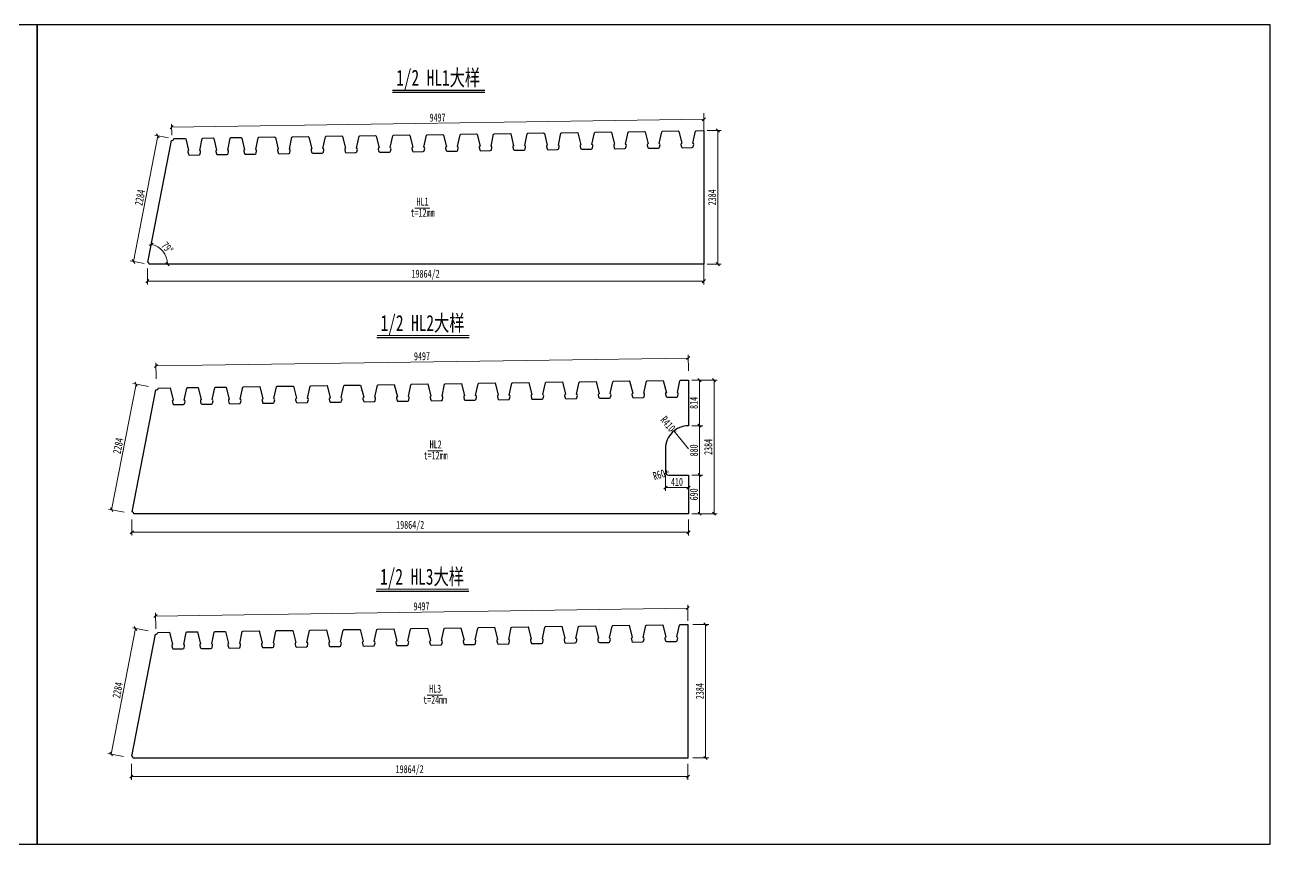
# Model space of a CAD drawing. Header units: millimetres. Extents: x -89049 to 410567, y -307459 to -100425.
# Drawn here: x 388348 to 410567, y -153251 to -138634 of the extents above; entities that cross this region are included whole.
import ezdxf
from ezdxf.enums import TextEntityAlignment as Align

# ---------------------------------------------------------------- set-up
doc = ezdxf.new("R2010")
doc.units = ezdxf.units.MM
doc.linetypes.add('CENTER2', pattern=[28.575, 19.05, -3.175, 3.175, -3.175])
doc.layers.get('Defpoints').update_dxf_attribs({"color": 8})
for name, color, linetype, lineweight in [('中心线', 2, 'CENTER2', 15), ('文字', 7, 'Continuous', 15), ('标注线及字体', 2, 'Continuous', 15), ('桥 构造粗实', 1, 'Continuous', 30), ('细实线', 4, 'Continuous', 15), ('钢板粗线', 1, 'Continuous', 25)]:
    doc.layers.add(name, color=color, linetype=linetype, lineweight=lineweight)
doc.styles.add('111', font='', dxfattribs={"width": 0.7})
doc.styles.add('BM_Dim', font='', dxfattribs={"width": 0.85})
doc.styles.get('111').set_extended_font_data('仿宋_GB2312')
doc.styles.get('BM_Dim').set_extended_font_data('仿宋_GB2312')
doc.dimstyles.new('200', dxfattribs={"dimscale": 0, "dimtxt": 2.5, "dimasz": 1, "dimexe": 1, "dimexo": 1, "dimgap": 0.6, "dimtad": 1, "dimdec": 0, "dimdsep": 46, "dimtxsty": '111', "dimblk": 'OBLIQUE', "dimcen": 0, "dimclrd": 4, "dimclre": 4, "dimclrt": 4, "dimadec": 1, "dimazin": 2, "dimtfac": 1, "dimtdec": 0, "dimtix": 1, "dimtmove": 2, "dimatfit": 3, "dimfxl": 4, "dimfxlon": 1, "dimtolj": 1, "dimlwd": -1, "dimlwe": -1, "dimarcsym": 0})

# ---------------------------------------------------------------- blocks, each defined once
blk = doc.blocks.new('_Oblique')
at = {"color": 0, "linetype": 'ByBlock', "lineweight": -2}
blk.add_line((-0.5, -0.5), (0.5, 0.5), dxfattribs=at)
blk = doc.blocks.new('*D1745')
at = {"layer": 'Defpoints', "color": 0, "transparency": 16777216}
for p in [(390533, -142903), (400464, -142903), (400464, -143208)]:
    blk.add_point(p, dxfattribs=at)
at = {"layer": '细实线', "color": 4, "transparency": 16777216}
for p, q in [((390533, -142979), (390533, -143265)), ((400464, -142979), (400464, -143265)), ((390533, -143208), (400464, -143208))]:
    blk.add_line(p, q, dxfattribs=at)
at = {"layer": '细实线', "color": 4, "transparency": 16777216, "xscale": 57.14285714285715, "yscale": 57.14285714285715, "zscale": 57.14285714285715, "rotation": 180}
blk.add_blockref('_Oblique', (390533, -143208), dxfattribs=at)
at = {"layer": '细实线', "color": 4, "transparency": 16777216, "xscale": 57.14285714285715, "yscale": 57.14285714285715, "zscale": 57.14285714285715}
blk.add_blockref('_Oblique', (400464, -143208), dxfattribs=at)
at = {"layer": '细实线', "color": 4, "transparency": 16777216, "insert": (395498, -143091), "char_height": 142.86, "attachment_point": 5, "style": '111'}
blk.add_mtext('\\A1;19864/2', dxfattribs=at)
blk = doc.blocks.new('*D1746')
at = {"layer": 'Defpoints', "color": 0, "transparency": 16777216}
for p in [(390968, -140662), (390823, -142691), (390539, -142869), (390575, -142903), (398704, -142903)]:
    blk.add_point(p, dxfattribs=at)
at = {"layer": '细实线', "color": 4, "transparency": 16777216}
blk.add_arc((390533, -142903), 360, 0, 79, dxfattribs=at)
at = {"layer": '细实线', "color": 4, "transparency": 16777216, "xscale": 57.14285714285715, "yscale": 57.14285714285715, "zscale": 57.14285714285715}
for p, rotation in [((390601, -142550), 168.9999999999494), ((390893, -142903), 270)]:
    blk.add_blockref('_Oblique', p, dxfattribs=dict(at, rotation=rotation))
at = {"layer": '细实线', "color": 4, "transparency": 16777216, "insert": (390889, -142609), "char_height": 142.9, "attachment_point": 5, "rotation": 309.5, "style": '111'}
blk.add_mtext('\\A1;79%%d', dxfattribs=at)
blk = doc.blocks.new('*D1747')
at = {"layer": 'Defpoints', "color": 0, "transparency": 16777216}
for p in [(390720, -140613), (390968, -140662), (390533, -142903)]:
    blk.add_point(p, dxfattribs=at)
at = {"layer": '细实线', "color": 4, "transparency": 16777216}
for p, q in [((390284, -142855), (390720, -140613)), ((390912, -140651), (390664, -140602)), ((390476, -142892), (390228, -142844))]:
    blk.add_line(p, q, dxfattribs=at)
at = {"layer": '细实线', "color": 4, "transparency": 16777216, "xscale": 57.14285714285715, "yscale": 57.14285714285715, "zscale": 57.14285714285715}
for p, rotation in [((390720, -140613), 78.9999999999896), ((390284, -142855), 258.9999999999896)]:
    blk.add_blockref('_Oblique', p, dxfattribs=dict(at, rotation=rotation))
at = {"layer": '细实线', "color": 4, "transparency": 16777216, "insert": (390401, -141715), "char_height": 142.9, "attachment_point": 5, "rotation": 79, "style": '111'}
blk.add_mtext('\\A1;2284', dxfattribs=at)
blk = doc.blocks.new('*D1748')
at = {"layer": 'Defpoints', "color": 0, "transparency": 16777216}
for p in [(400461, -140319), (400464, -140519), (390968, -140662)]:
    blk.add_point(p, dxfattribs=at)
at = {"layer": '细实线', "color": 4, "transparency": 16777216}
for p, q in [((390967, -140604), (390964, -140404)), ((390965, -140461), (400461, -140319)), ((400463, -140462), (400460, -140261))]:
    blk.add_line(p, q, dxfattribs=at)
at = {"layer": '细实线', "color": 4, "transparency": 16777216, "xscale": 57.14285714285715, "yscale": 57.14285714285715, "zscale": 57.14285714285715}
for p, rotation in [((400461, -140319), 0.8593722436442209), ((390965, -140461), 180.8593722436442)]:
    blk.add_blockref('_Oblique', p, dxfattribs=dict(at, rotation=rotation))
at = {"layer": '细实线', "color": 4, "transparency": 16777216, "insert": (395712, -140288), "char_height": 142.9, "attachment_point": 5, "rotation": 0.8594, "style": '111'}
blk.add_mtext('\\A1;9497', dxfattribs=at)
blk = doc.blocks.new('*D1749')
at = {"layer": 'Defpoints', "color": 0, "transparency": 16777216}
for p in [(400464, -140519), (400464, -142903), (400713, -142903)]:
    blk.add_point(p, dxfattribs=at)
at = {"layer": '细实线', "color": 4, "transparency": 16777216}
for p, q in [((400521, -140519), (400771, -140519)), ((400713, -140519), (400713, -142903)), ((400521, -142903), (400771, -142903))]:
    blk.add_line(p, q, dxfattribs=at)
at = {"layer": '细实线', "color": 4, "transparency": 16777216, "xscale": 57.14285714285715, "yscale": 57.14285714285715, "zscale": 57.14285714285715}
for p, rotation in [((400713, -140519), 90), ((400713, -142903), 270)]:
    blk.add_blockref('_Oblique', p, dxfattribs=dict(at, rotation=rotation))
at = {"layer": '细实线', "color": 4, "transparency": 16777216, "insert": (400611, -141711), "char_height": 142.9, "attachment_point": 5, "rotation": 90, "style": '111'}
blk.add_mtext('\\A1;2384', dxfattribs=at)
blk = doc.blocks.new('*D1750')
at = {"layer": 'Defpoints', "color": 0, "transparency": 16777216}
for p in [(400183, -144578), (400189, -144972), (390693, -145114)]:
    blk.add_point(p, dxfattribs=at)
at = {"layer": '细实线', "color": 4, "transparency": 16777216}
for p, q in [((390687, -144720), (400183, -144578)), ((400186, -144806), (400182, -144520)), ((390690, -144948), (390686, -144663))]:
    blk.add_line(p, q, dxfattribs=at)
at = {"layer": '细实线', "color": 4, "transparency": 16777216, "xscale": 57.14285714285715, "yscale": 57.14285714285715, "zscale": 57.14285714285715}
for p, rotation in [((400183, -144578), 0.8593722436441771), ((390687, -144720), 180.8593722436441)]:
    blk.add_blockref('_Oblique', p, dxfattribs=dict(at, rotation=rotation))
at = {"layer": '细实线', "color": 4, "transparency": 16777216, "insert": (395433, -144546), "char_height": 142.9, "attachment_point": 5, "rotation": 0.8594, "style": '111'}
blk.add_mtext('\\A1;9497', dxfattribs=at)
blk = doc.blocks.new('*D1751')
at = {"layer": 'Defpoints', "color": 0, "transparency": 16777216}
for p in [(390693, -145114), (389895, -147285), (390257, -147356)]:
    blk.add_point(p, dxfattribs=at)
at = {"layer": '细实线', "color": 4, "transparency": 16777216}
for p, q in [((390331, -145044), (389895, -147285)), ((390555, -145087), (390275, -145033)), ((390120, -147329), (389839, -147274))]:
    blk.add_line(p, q, dxfattribs=at)
at = {"layer": '细实线', "color": 4, "transparency": 16777216, "xscale": 57.14285714285715, "yscale": 57.14285714285715, "zscale": 57.14285714285715}
for p, rotation in [((390331, -145044), 78.99999999998744), ((389895, -147285), 258.9999999999875)]:
    blk.add_blockref('_Oblique', p, dxfattribs=dict(at, rotation=rotation))
at = {"layer": '细实线', "color": 4, "transparency": 16777216, "insert": (390013, -146145), "char_height": 142.9, "attachment_point": 5, "rotation": 79, "style": '111'}
blk.add_mtext('\\A1;2284', dxfattribs=at)
blk = doc.blocks.new('*D1752')
at = {"layer": 'Defpoints', "color": 0, "transparency": 16777216}
for p in [(390257, -147356), (400189, -147356), (400189, -147688)]:
    blk.add_point(p, dxfattribs=at)
at = {"layer": '细实线', "color": 4, "transparency": 16777216}
for p, q in [((390257, -147459), (390257, -147745)), ((400189, -147459), (400189, -147745)), ((390257, -147688), (400189, -147688))]:
    blk.add_line(p, q, dxfattribs=at)
at = {"layer": '细实线', "color": 4, "transparency": 16777216, "xscale": 57.14285714285715, "yscale": 57.14285714285715, "zscale": 57.14285714285715, "rotation": 180.0000000000003}
blk.add_blockref('_Oblique', (390257, -147688), dxfattribs=at)
at = {"layer": '细实线', "color": 4, "transparency": 16777216, "xscale": 57.14285714285715, "yscale": 57.14285714285715, "zscale": 57.14285714285715}
blk.add_blockref('_Oblique', (400189, -147688), dxfattribs=at)
at = {"layer": '细实线', "color": 4, "transparency": 16777216, "insert": (395223, -147571), "char_height": 142.86, "attachment_point": 5, "style": '111'}
blk.add_mtext('\\A1;19864/2', dxfattribs=at)
blk = doc.blocks.new('*D1753')
at = {"layer": 'Defpoints', "color": 0, "transparency": 16777216}
for p in [(400189, -144972), (400189, -145786), (400386, -145786)]:
    blk.add_point(p, dxfattribs=at)
at = {"layer": '细实线', "color": 4, "transparency": 16777216}
for p, q in [((400246, -144972), (400443, -144972)), ((400386, -144972), (400386, -145786)), ((400246, -145786), (400443, -145786))]:
    blk.add_line(p, q, dxfattribs=at)
at = {"layer": '细实线', "color": 4, "transparency": 16777216, "xscale": 57.14285714285715, "yscale": 57.14285714285715, "zscale": 57.14285714285715}
for p, rotation in [((400386, -144972), 90), ((400386, -145786), 270)]:
    blk.add_blockref('_Oblique', p, dxfattribs=dict(at, rotation=rotation))
at = {"layer": '细实线', "color": 4, "transparency": 16777216, "insert": (400284, -145379), "char_height": 142.9, "attachment_point": 5, "rotation": 90, "style": '111'}
blk.add_mtext('\\A1;814', dxfattribs=at)
blk = doc.blocks.new('*D1754')
at = {"layer": 'Defpoints', "color": 0, "transparency": 16777216}
for p in [(400189, -145786), (400189, -146666), (400387, -146666)]:
    blk.add_point(p, dxfattribs=at)
at = {"layer": '细实线', "color": 4, "transparency": 16777216}
for p, q in [((400246, -145786), (400444, -145786)), ((400387, -145786), (400387, -146666)), ((400246, -146666), (400444, -146666))]:
    blk.add_line(p, q, dxfattribs=at)
at = {"layer": '细实线', "color": 4, "transparency": 16777216, "xscale": 57.14285714285715, "yscale": 57.14285714285715, "zscale": 57.14285714285715}
for p, rotation in [((400387, -145786), 90), ((400387, -146666), 270)]:
    blk.add_blockref('_Oblique', p, dxfattribs=dict(at, rotation=rotation))
at = {"layer": '细实线', "color": 4, "transparency": 16777216, "insert": (400285, -146226), "char_height": 142.9, "attachment_point": 5, "rotation": 90, "style": '111'}
blk.add_mtext('\\A1;880', dxfattribs=at)
blk = doc.blocks.new('*D1755')
at = {"layer": 'Defpoints', "color": 0, "transparency": 16777216}
for p in [(400189, -146666), (400189, -147356), (400387, -147356)]:
    blk.add_point(p, dxfattribs=at)
at = {"layer": '细实线', "color": 4, "transparency": 16777216}
for p, q in [((400246, -146666), (400444, -146666)), ((400387, -146666), (400387, -147356)), ((400246, -147356), (400444, -147356))]:
    blk.add_line(p, q, dxfattribs=at)
at = {"layer": '细实线', "color": 4, "transparency": 16777216, "xscale": 57.14285714285715, "yscale": 57.14285714285715, "zscale": 57.14285714285715}
for p, rotation in [((400387, -146666), 90), ((400387, -147356), 270)]:
    blk.add_blockref('_Oblique', p, dxfattribs=dict(at, rotation=rotation))
at = {"layer": '细实线', "color": 4, "transparency": 16777216, "insert": (400285, -147011), "char_height": 142.9, "attachment_point": 5, "rotation": 90, "style": '111'}
blk.add_mtext('\\A1;690', dxfattribs=at)
blk = doc.blocks.new('*D1756')
at = {"layer": 'Defpoints', "color": 0, "transparency": 16777216}
for p in [(400189, -144972), (400189, -147356), (400644, -147356)]:
    blk.add_point(p, dxfattribs=at)
at = {"layer": '细实线', "color": 4, "transparency": 16777216}
for p, q in [((400415, -144972), (400701, -144972)), ((400644, -144972), (400644, -147356)), ((400415, -147356), (400701, -147356))]:
    blk.add_line(p, q, dxfattribs=at)
at = {"layer": '细实线', "color": 4, "transparency": 16777216, "xscale": 57.14285714285715, "yscale": 57.14285714285715, "zscale": 57.14285714285715}
for p, rotation in [((400644, -144972), 90), ((400644, -147356), 270)]:
    blk.add_blockref('_Oblique', p, dxfattribs=dict(at, rotation=rotation))
at = {"layer": '细实线', "color": 4, "transparency": 16777216, "insert": (400542, -146164), "char_height": 142.9, "attachment_point": 5, "rotation": 90, "style": '111'}
blk.add_mtext('\\A1;2384', dxfattribs=at)
blk = doc.blocks.new('*D1757')
at = {"layer": 'Defpoints', "color": 0, "transparency": 16777216}
for p in [(399927, -145880), (400188, -146196)]:
    blk.add_point(p, dxfattribs=at)
at = {"layer": '细实线', "color": 4, "transparency": 16777216}
for p in [(399927, -145880), (400188, -146196)]:
    blk.add_line(p, (399927, -145880), dxfattribs=at)
at = {"layer": '细实线', "color": 4, "transparency": 16777216, "xscale": 57.14285714285715, "yscale": 57.14285714285715, "zscale": 57.14285714285715, "rotation": 309.6073225296689}
blk.add_blockref('_Oblique', (399927, -145880), dxfattribs=at)
at = {"layer": '细实线', "color": 4, "transparency": 16777216, "insert": (399822, -145754), "char_height": 142.9, "attachment_point": 5, "rotation": 309.6073, "style": '111'}
blk.add_mtext('\\A1;R410', dxfattribs=at)
blk = doc.blocks.new('*D1758')
at = {"layer": 'Defpoints', "color": 0, "transparency": 16777216}
for p in [(399781, -146623), (399838, -146606)]:
    blk.add_point(p, dxfattribs=at)
at = {"layer": '细实线', "color": 4, "transparency": 16777216}
for p in [(399838, -146606), (399781, -146623)]:
    blk.add_line(p, (399781, -146623), dxfattribs=at)
at = {"layer": '细实线', "color": 4, "transparency": 16777216, "xscale": 57.14285714285715, "yscale": 57.14285714285715, "zscale": 57.14285714285715, "rotation": 17.12915917966894}
blk.add_blockref('_Oblique', (399781, -146623), dxfattribs=at)
at = {"layer": '细实线', "color": 4, "transparency": 16777216, "insert": (399663, -146660), "char_height": 142.9, "attachment_point": 5, "rotation": 17.1292, "style": '111'}
blk.add_mtext('\\A1;R60', dxfattribs=at)
blk = doc.blocks.new('*D1759')
at = {"layer": 'Defpoints', "color": 0, "transparency": 16777216}
for p in [(399778, -146496), (400189, -146666), (400189, -146891)]:
    blk.add_point(p, dxfattribs=at)
at = {"layer": '细实线', "color": 4, "transparency": 16777216}
for p, q in [((399778, -146663), (399778, -146948)), ((400189, -146723), (400189, -146948)), ((399778, -146891), (400189, -146891))]:
    blk.add_line(p, q, dxfattribs=at)
at = {"layer": '细实线', "color": 4, "transparency": 16777216, "xscale": 57.14285714285715, "yscale": 57.14285714285715, "zscale": 57.14285714285715, "rotation": 180}
blk.add_blockref('_Oblique', (399778, -146891), dxfattribs=at)
at = {"layer": '细实线', "color": 4, "transparency": 16777216, "xscale": 57.14285714285715, "yscale": 57.14285714285715, "zscale": 57.14285714285715}
blk.add_blockref('_Oblique', (400189, -146891), dxfattribs=at)
at = {"layer": '细实线', "color": 4, "transparency": 16777216, "insert": (399983, -146789), "char_height": 142.9, "attachment_point": 5, "style": '111'}
blk.add_mtext('\\A1;410', dxfattribs=at)
blk = doc.blocks.new('*D1760')
at = {"layer": 'Defpoints', "color": 0, "transparency": 16777216}
for p in [(400175, -149039), (390683, -149474), (400179, -149331)]:
    blk.add_point(p, dxfattribs=at)
at = {"layer": '细实线', "color": 4, "transparency": 16777216}
for p, q in [((390679, -149182), (400175, -149039)), ((400178, -149268), (400174, -148982)), ((390682, -149410), (390678, -149125))]:
    blk.add_line(p, q, dxfattribs=at)
at = {"layer": '细实线', "color": 4, "transparency": 16777216, "xscale": 57.14285714285715, "yscale": 57.14285714285715, "zscale": 57.14285714285715}
for p, rotation in [((400175, -149039), 0.8593722436441771), ((390679, -149182), 180.8593722436441)]:
    blk.add_blockref('_Oblique', p, dxfattribs=dict(at, rotation=rotation))
at = {"layer": '细实线', "color": 4, "transparency": 16777216, "insert": (395425, -149008), "char_height": 142.9, "attachment_point": 5, "rotation": 0.8594, "style": '111'}
blk.add_mtext('\\A1;9497', dxfattribs=at)
blk = doc.blocks.new('*D1761')
at = {"layer": 'Defpoints', "color": 0, "transparency": 16777216}
for p in [(390683, -149474), (389886, -151645), (390248, -151715)]:
    blk.add_point(p, dxfattribs=at)
at = {"layer": '细实线', "color": 4, "transparency": 16777216}
for p, q in [((390321, -149404), (389886, -151645)), ((390546, -149447), (390265, -149393)), ((390110, -151689), (389830, -151634))]:
    blk.add_line(p, q, dxfattribs=at)
at = {"layer": '细实线', "color": 4, "transparency": 16777216, "xscale": 57.14285714285715, "yscale": 57.14285714285715, "zscale": 57.14285714285715}
for p, rotation in [((390321, -149404), 78.99999999998744), ((389886, -151645), 258.9999999999875)]:
    blk.add_blockref('_Oblique', p, dxfattribs=dict(at, rotation=rotation))
at = {"layer": '细实线', "color": 4, "transparency": 16777216, "insert": (390003, -150505), "char_height": 142.9, "attachment_point": 5, "rotation": 79, "style": '111'}
blk.add_mtext('\\A1;2284', dxfattribs=at)
blk = doc.blocks.new('*D1762')
at = {"layer": 'Defpoints', "color": 0, "transparency": 16777216}
for p in [(390248, -151715), (400179, -151715), (400179, -152047)]:
    blk.add_point(p, dxfattribs=at)
at = {"layer": '细实线', "color": 4, "transparency": 16777216}
for p, q in [((390248, -151819), (390248, -152105)), ((400179, -151819), (400179, -152105)), ((390248, -152047), (400179, -152047))]:
    blk.add_line(p, q, dxfattribs=at)
at = {"layer": '细实线', "color": 4, "transparency": 16777216, "xscale": 57.14285714285715, "yscale": 57.14285714285715, "zscale": 57.14285714285715, "rotation": 180.0000000000003}
blk.add_blockref('_Oblique', (390248, -152047), dxfattribs=at)
at = {"layer": '细实线', "color": 4, "transparency": 16777216, "xscale": 57.14285714285715, "yscale": 57.14285714285715, "zscale": 57.14285714285715}
blk.add_blockref('_Oblique', (400179, -152047), dxfattribs=at)
at = {"layer": '细实线', "color": 4, "transparency": 16777216, "insert": (395213, -151931), "char_height": 142.86, "attachment_point": 5, "style": '111'}
blk.add_mtext('\\A1;19864/2', dxfattribs=at)
blk = doc.blocks.new('*D1763')
at = {"layer": 'Defpoints', "color": 0, "transparency": 16777216}
for p in [(400179, -149331), (400179, -151715), (400493, -151715)]:
    blk.add_point(p, dxfattribs=at)
at = {"layer": '细实线', "color": 4, "transparency": 16777216}
for p, q in [((400264, -149331), (400550, -149331)), ((400493, -149331), (400493, -151715)), ((400264, -151715), (400550, -151715))]:
    blk.add_line(p, q, dxfattribs=at)
at = {"layer": '细实线', "color": 4, "transparency": 16777216, "xscale": 57.14285714285715, "yscale": 57.14285714285715, "zscale": 57.14285714285715}
for p, rotation in [((400493, -149331), 90), ((400493, -151715), 270)]:
    blk.add_blockref('_Oblique', p, dxfattribs=dict(at, rotation=rotation))
at = {"layer": '细实线', "color": 4, "transparency": 16777216, "insert": (400391, -150523), "char_height": 142.9, "attachment_point": 5, "rotation": 90, "style": '111'}
blk.add_mtext('\\A1;2384', dxfattribs=at)

msp = doc.modelspace()

# ---------------------------------------------------------------- linework, layer by layer
at = {"color": 4}
for p, q in [((394906.5, -139835.3), (396555.4, -139835.3)), ((394628.2, -144212), (396277, -144212)), ((394618.5, -148738), (396267.3, -148738))]:
    msp.add_line(p, q, dxfattribs=at)
at = {"color": 6, "const_width": 20.6}
for points in [[(394906.5, -139801), (396555.4, -139801)], [(394628.2, -144177.7), (396277, -144177.7)], [(394618.5, -148703.7), (396267.3, -148703.7)]]:
    msp.add_lwpolyline(points, dxfattribs=at)
at = {"layer": 'Defpoints'}
for points in [[(388566.6, -138634.1), (366566.6, -138634.1), (366566.6, -153251.3), (388566.6, -153251.3)], [(410566.6, -138634.1), (388566.6, -138634.1), (388566.6, -153251.3), (410566.6, -153251.3)]]:
    msp.add_lwpolyline(points, close=True, dxfattribs=at)
at = {"layer": '中心线', "ltscale": 0.6}
msp.add_line((400464.2, -140208.2), (400464.2, -143137.7), dxfattribs=at)
at = {"layer": '桥 构造粗实'}
for points in [[(390263.9, -147321.4), (390686.2, -145148.5, 0.4762226), (390727.9, -145113.7), (390938.9, -145110.5), (390941.3, -145120.2), (390938.9, -145110.5), (390938.9, -145110.5), (390993.4, -145330.2, 0.4142662), (390978.8, -145354.4), (390988.7, -145394.3, 0.3488763), (391008.4, -145409.5), (391178.4, -145406.9, 0.3488763), (391197.6, -145391.2), (391206.3, -145351, 0.4140909), (391191, -145327.2), (391236.7, -145115.8), (391248.9, -145105.8), (391438.9, -145103), (391441.3, -145112.7), (391438.9, -145103), (391438.9, -145103), (391493.4, -145322.7, 0.4142662), (391478.8, -145346.9), (391488.7, -145386.8, 0.3488763), (391508.4, -145402), (391678.4, -145399.4, 0.3488763), (391697.6, -145383.7), (391706.3, -145343.5, 0.4140909), (391691, -145319.7), (391736.7, -145108.3), (391748.9, -145098.3), (391938.9, -145095.5), (391993.4, -145315.2, 0.4142662), (391978.8, -145339.4), (391988.7, -145379.3, 0.3488763), (392008.4, -145394.5), (392178.4, -145391.9, 0.3488763), (392197.6, -145376.2), (392206.3, -145336, 0.4140909), (392191, -145312.2), (392236.7, -145100.8), (392248.9, -145090.8), (392538.9, -145086.5), (392593.4, -145306.2, 0.4142662), (392578.8, -145330.4), (392588.7, -145370.3, 0.3488763), (392608.4, -145385.5), (392778.4, -145382.9, 0.3488763), (392797.6, -145367.2), (392806.3, -145327, 0.4140909), (392791, -145303.2), (392836.7, -145091.8), (392848.9, -145081.8), (393138.9, -145077.5), (393193.4, -145297.2, 0.4142662), (393178.8, -145321.4), (393188.7, -145361.3, 0.3488763), (393208.4, -145376.5), (393378.4, -145373.9, 0.3488763), (393397.6, -145358.2), (393406.3, -145318, 0.4140909), (393391, -145294.2), (393436.7, -145082.8), (393448.9, -145072.8), (393738.9, -145068.5), (393793.4, -145288.2, 0.4142662), (393778.8, -145312.4), (393788.7, -145352.3, 0.3488763), (393808.4, -145367.5), (393978.4, -145364.9, 0.3488763), (393997.6, -145349.2), (394006.3, -145309, 0.4140909), (393991, -145285.2), (394036.7, -145073.8), (394048.9, -145063.8), (394338.9, -145059.5), (394393.4, -145279.2, 0.4142662), (394378.8, -145303.4), (394388.7, -145343.3, 0.3488763), (394408.4, -145358.5), (394578.4, -145355.9, 0.3488763), (394597.6, -145340.2), (394606.3, -145300, 0.4140909), (394591, -145276.2), (394636.7, -145064.8), (394648.9, -145054.8), (394938.9, -145050.5), (394993.4, -145270.2, 0.4142662), (394978.8, -145294.4), (394988.7, -145334.3, 0.3488763), (395008.4, -145349.5), (395178.4, -145346.9, 0.3488763), (395197.6, -145331.2), (395206.3, -145291, 0.4140909), (395191, -145267.2), (395236.7, -145055.8), (395248.9, -145045.8), (395538.9, -145041.5), (395593.4, -145261.2, 0.4142662), (395578.8, -145285.4), (395588.7, -145325.3, 0.3488763), (395608.4, -145340.5), (395778.4, -145337.9, 0.3488763), (395797.6, -145322.2), (395806.3, -145282, 0.4140909), (395791, -145258.2), (395836.7, -145046.8), (395848.9, -145036.8), (396138.9, -145032.5), (396193.4, -145252.2, 0.4142662), (396178.8, -145276.4), (396188.7, -145316.3, 0.3488763), (396208.4, -145331.5), (396378.4, -145328.9, 0.3488763), (396397.6, -145313.2), (396406.3, -145273, 0.4140909), (396391, -145249.2), (396436.7, -145037.8), (396448.9, -145027.8), (396738.9, -145023.5), (396793.4, -145243.2, 0.4142662), (396778.8, -145267.4), (396788.7, -145307.3, 0.3488763), (396808.4, -145322.5), (396978.4, -145319.9, 0.3488763), (396997.6, -145304.2), (397006.3, -145264, 0.4140909), (396991, -145240.2), (397036.7, -145028.8), (397048.9, -145018.8), (397338.9, -145014.5), (397393.4, -145234.2, 0.4142662), (397378.8, -145258.4), (397388.7, -145298.3, 0.3488763), (397408.4, -145313.5), (397578.4, -145310.9, 0.3488763), (397597.6, -145295.2), (397606.3, -145255, 0.4140909), (397591, -145231.2), (397636.7, -145019.8), (397648.9, -145009.8), (397938.9, -145005.5), (397993.4, -145225.2, 0.4142662), (397978.8, -145249.4), (397988.7, -145289.3, 0.3488763), (398008.4, -145304.5), (398178.4, -145301.9, 0.3488763), (398197.6, -145286.2), (398206.3, -145246, 0.4140909), (398191, -145222.2), (398236.7, -145010.8), (398248.9, -145000.8), (398538.9, -144996.5), (398593.4, -145216.2, 0.4142662), (398578.8, -145240.4), (398588.7, -145280.3, 0.3488763), (398608.4, -145295.5), (398778.4, -145292.9, 0.3488763), (398797.6, -145277.2), (398806.3, -145237, 0.4140909), (398791, -145213.2), (398836.7, -145001.8), (398848.9, -144991.8), (399138.9, -144987.5), (399141.3, -144997.2), (399138.9, -144987.5), (399138.9, -144987.5), (399193.4, -145207.2, 0.4142662), (399178.8, -145231.4), (399188.7, -145271.3, 0.3488763), (399208.4, -145286.5), (399378.4, -145283.9, 0.3488763), (399397.6, -145268.2), (399406.3, -145228, 0.4140909), (399391, -145204.2), (399436.7, -144992.8), (399448.9, -144982.8), (399738.9, -144978.5), (399793.4, -145198.2, 0.4142662), (399778.8, -145222.4), (399788.7, -145262.3, 0.3488763), (399808.4, -145277.5), (399978.4, -145274.9, 0.3488763), (399997.6, -145259.2), (400006.3, -145219, 0.4140909), (399991, -145195.2), (400036.7, -144983.8), (400048.9, -144973.8), (400188.6, -144971.8), (400188.6, -145785.7, 0.4145154), (399778.2, -146195.7), (399778.2, -146605.7, 0.4142136), (399838.2, -146665.7), (400188.6, -146665.7), (400188.6, -147355.7), (390300.1, -147355.7), (390292.2, -147355.7, 0.3590367)], [(390254, -151681.1), (390676.3, -149508.2, 0.4762226), (390718, -149473.4), (390929, -149470.2), (390983.5, -149689.9, 0.4142662), (390968.9, -149714.1), (390978.7, -149754, 0.3488763), (390998.5, -149769.2), (391168.4, -149766.6, 0.3488763), (391187.7, -149750.8), (391196.4, -149710.7, 0.4140909), (391181.1, -149686.9), (391226.8, -149475.5), (391239, -149465.5), (391429, -149462.7), (391431.4, -149472.4), (391429, -149462.7), (391429, -149462.7), (391483.5, -149682.4, 0.4142662), (391468.9, -149706.6), (391478.7, -149746.5, 0.3488763), (391498.5, -149761.7), (391668.4, -149759.1, 0.3488763), (391687.7, -149743.3), (391696.4, -149703.2, 0.4140909), (391681.1, -149679.4), (391726.8, -149468), (391739, -149458), (391929, -149455.2), (391983.5, -149674.9, 0.4142662), (391968.9, -149699.1), (391978.7, -149739, 0.3488763), (391998.5, -149754.2), (392168.4, -149751.6, 0.3488763), (392187.7, -149735.8), (392196.4, -149695.7, 0.4140909), (392181.1, -149671.9), (392226.8, -149460.5), (392239, -149450.5), (392529, -149446.2), (392531.4, -149455.9), (392529, -149446.2), (392529, -149446.2), (392583.5, -149665.9, 0.4142662), (392568.9, -149690.1), (392578.7, -149730, 0.3488763), (392598.5, -149745.2), (392768.4, -149742.6, 0.3488763), (392787.7, -149726.8), (392796.4, -149686.7, 0.4140909), (392781.1, -149662.9), (392826.8, -149451.5), (392839, -149441.5), (393129, -149437.2), (393183.5, -149656.9, 0.4142662), (393168.9, -149681.1), (393178.7, -149721, 0.3488763), (393198.5, -149736.2), (393368.4, -149733.6, 0.3488763), (393387.7, -149717.8), (393396.4, -149677.7, 0.4140909), (393381.1, -149653.9), (393426.8, -149442.5), (393439, -149432.5), (393729, -149428.2), (393783.5, -149647.9, 0.4142662), (393768.9, -149672.1), (393778.7, -149712, 0.3488763), (393798.5, -149727.2), (393968.4, -149724.6, 0.3488763), (393987.7, -149708.8), (393996.4, -149668.7, 0.4140909), (393981.1, -149644.9), (394026.8, -149433.5), (394039, -149423.5), (394329, -149419.2), (394383.5, -149638.9, 0.4142662), (394368.9, -149663.1), (394378.7, -149703, 0.3488763), (394398.5, -149718.2), (394568.4, -149715.6, 0.3488763), (394587.7, -149699.8), (394596.4, -149659.7, 0.4140909), (394581.1, -149635.9), (394626.8, -149424.5), (394639, -149414.5), (394929, -149410.2), (394931.4, -149419.9), (394929, -149410.2), (394929, -149410.2), (394983.5, -149629.9, 0.4142662), (394968.9, -149654.1), (394978.7, -149694, 0.3488763), (394998.5, -149709.2), (395168.4, -149706.6, 0.3488763), (395187.7, -149690.8), (395196.4, -149650.7, 0.4140909), (395181.1, -149626.9), (395226.8, -149415.5), (395239, -149405.5), (395529, -149401.2), (395583.5, -149620.9, 0.4142662), (395568.9, -149645.1), (395578.7, -149685, 0.3488763), (395598.5, -149700.2), (395768.4, -149697.6, 0.3488763), (395787.7, -149681.8), (395796.4, -149641.7, 0.4140909), (395781.1, -149617.9), (395826.8, -149406.5), (395839, -149396.5), (396129, -149392.2), (396183.5, -149611.9, 0.4142662), (396168.9, -149636.1), (396178.7, -149676, 0.3488763), (396198.5, -149691.2), (396368.4, -149688.6, 0.3488763), (396387.7, -149672.8), (396396.4, -149632.7, 0.4140909), (396381.1, -149608.9), (396426.8, -149397.5), (396439, -149387.5), (396729, -149383.2), (396783.5, -149602.9, 0.4142662), (396768.9, -149627.1), (396778.7, -149667, 0.3488763), (396798.5, -149682.2), (396968.4, -149679.6, 0.3488763), (396987.7, -149663.8), (396996.4, -149623.7, 0.4140909), (396981.1, -149599.9), (397026.8, -149388.5), (397039, -149378.5), (397329, -149374.2), (397331.4, -149383.9), (397329, -149374.2), (397329, -149374.2), (397383.5, -149593.9, 0.4142662), (397368.9, -149618.1), (397378.7, -149658, 0.3488763), (397398.5, -149673.2), (397568.4, -149670.6, 0.3488763), (397587.7, -149654.8), (397596.4, -149614.7, 0.4140909), (397581.1, -149590.9), (397626.8, -149379.5), (397639, -149369.5), (397929, -149365.2), (397931.4, -149374.9), (397929, -149365.2), (397929, -149365.2), (397983.5, -149584.9, 0.4142662), (397968.9, -149609.1), (397978.7, -149649, 0.3488763), (397998.5, -149664.2), (398168.4, -149661.6, 0.3488763), (398187.7, -149645.8), (398196.4, -149605.7, 0.4140909), (398181.1, -149581.9), (398226.8, -149370.5), (398239, -149360.5), (398529, -149356.2), (398583.5, -149575.9, 0.4142662), (398568.9, -149600.1), (398578.7, -149640, 0.3488763), (398598.5, -149655.2), (398768.4, -149652.6, 0.3488763), (398787.7, -149636.8), (398796.4, -149596.7, 0.4140909), (398781.1, -149572.9), (398826.8, -149361.5), (398839, -149351.5), (399129, -149347.2), (399131.4, -149356.9), (399129, -149347.2), (399129, -149347.2), (399183.5, -149566.9, 0.4142662), (399168.9, -149591.1), (399178.7, -149631, 0.3488763), (399198.5, -149646.2), (399368.4, -149643.6, 0.3488763), (399387.7, -149627.8), (399396.4, -149587.7, 0.4140909), (399381.1, -149563.9), (399426.8, -149352.5), (399439, -149342.5), (399729, -149338.2), (399731.4, -149347.9), (399729, -149338.2), (399729, -149338.2), (399783.5, -149557.9, 0.4142662), (399768.9, -149582.1), (399778.7, -149622, 0.3488763), (399798.5, -149637.2), (399968.4, -149634.6, 0.3488763), (399987.7, -149618.8), (399996.4, -149578.7, 0.4140909), (399981.1, -149554.9), (400026.8, -149343.5), (400039, -149333.5), (400179, -149331.4), (400179, -151715.4), (390290.2, -151715.4), (390282.3, -151715.4, 0.3590367)]]:
    msp.add_lwpolyline(points, format="xyb", close=True, dxfattribs=at)
at = {"layer": '细实线'}
for p, q in [((395304.5, -141903.7), (395573.2, -141903.7)), ((395538, -146235.5), (395806.8, -146235.5)), ((395528.4, -150595.2), (395797.1, -150595.2))]:
    msp.add_line(p, q, dxfattribs=at)
at = {"layer": '钢板粗线'}
msp.add_lwpolyline([(390539.2, -142868.8), (390961.6, -140696, 0.4762226), (391003.3, -140661.1), (391204.2, -140658.1), (391216.7, -140667.7), (391268.7, -140877.6, 0.4142662), (391254.1, -140901.9), (391264, -140941.7, 0.3488763), (391283.7, -140956.9), (391453.7, -140954.3, 0.3488763), (391472.9, -140938.6), (391481.6, -140898.4, 0.4140909), (391466.3, -140874.7), (391512.1, -140663.2), (391524.2, -140653.3), (391704.2, -140650.6), (391716.7, -140660.2), (391768.7, -140870.1, 0.4142662), (391754.1, -140894.4), (391764, -140934.2, 0.3488763), (391783.7, -140949.4), (391953.7, -140946.8, 0.3488763), (391972.9, -140931.1), (391981.6, -140890.9, 0.4140909), (391966.3, -140867.2), (392012.1, -140655.7), (392024.2, -140645.8), (392204.2, -140643.1), (392216.7, -140652.7), (392268.7, -140862.6, 0.4142662), (392254.1, -140886.9), (392264, -140926.7, 0.3488763), (392283.7, -140941.9), (392453.7, -140939.3, 0.3488763), (392472.9, -140923.6), (392481.6, -140883.4, 0.4140909), (392466.3, -140859.7), (392512.1, -140648.2), (392524.2, -140638.3), (392804.2, -140634.1), (392816.7, -140643.7), (392868.7, -140853.6, 0.4142662), (392854.1, -140877.9), (392864, -140917.7, 0.3488763), (392883.7, -140932.9), (393053.7, -140930.3, 0.3488763), (393072.9, -140914.6), (393081.6, -140874.4, 0.4140909), (393066.3, -140850.7), (393112.1, -140639.2), (393124.2, -140629.3), (393404.2, -140625.1), (393416.7, -140634.7), (393468.7, -140844.6, 0.4142662), (393454.1, -140868.9), (393464, -140908.7, 0.3488763), (393483.7, -140923.9), (393653.7, -140921.3, 0.3488763), (393672.9, -140905.6), (393681.6, -140865.4, 0.4140909), (393666.3, -140841.7), (393712.1, -140630.2), (393724.2, -140620.3), (394004.2, -140616.1), (394016.7, -140625.7), (394068.7, -140835.6, 0.4142662), (394054.1, -140859.9), (394064, -140899.7, 0.3488763), (394083.7, -140914.9), (394253.7, -140912.3, 0.3488763), (394272.9, -140896.6), (394281.6, -140856.4, 0.4140909), (394266.3, -140832.7), (394312.1, -140621.2), (394324.2, -140611.3), (394604.2, -140607.1), (394616.7, -140616.7), (394668.7, -140826.6, 0.4142662), (394654.1, -140850.9), (394664, -140890.7, 0.3488763), (394683.7, -140905.9), (394853.7, -140903.3, 0.3488763), (394872.9, -140887.6), (394881.6, -140847.4, 0.4140909), (394866.3, -140823.7), (394912.1, -140612.2), (394924.2, -140602.3), (395204.2, -140598.1), (395216.7, -140607.7), (395268.7, -140817.6, 0.4142662), (395254.1, -140841.9), (395264, -140881.7, 0.3488763), (395283.7, -140896.9), (395453.7, -140894.3, 0.3488763), (395472.9, -140878.6), (395481.6, -140838.4, 0.4140909), (395466.3, -140814.7), (395512.1, -140603.2), (395524.2, -140593.3), (395804.2, -140589.1), (395816.7, -140598.7), (395868.7, -140808.6, 0.4142662), (395854.1, -140832.9), (395864, -140872.7, 0.3488763), (395883.7, -140887.9), (396053.7, -140885.3, 0.3488763), (396072.9, -140869.6), (396081.6, -140829.4, 0.4140909), (396066.3, -140805.7), (396112.1, -140594.2), (396124.2, -140584.3), (396404.2, -140580.1), (396416.7, -140589.7), (396468.7, -140799.6, 0.4142662), (396454.1, -140823.9), (396464, -140863.7, 0.3488763), (396483.7, -140878.9), (396653.7, -140876.3, 0.3488763), (396672.9, -140860.6), (396681.6, -140820.4, 0.4140909), (396666.3, -140796.7), (396712.1, -140585.2), (396724.2, -140575.3), (397004.2, -140571.1), (397016.7, -140580.7), (397068.7, -140790.6, 0.4142662), (397054.1, -140814.9), (397064, -140854.7, 0.3488763), (397083.7, -140869.9), (397253.7, -140867.3, 0.3488763), (397272.9, -140851.6), (397281.6, -140811.4, 0.4140909), (397266.3, -140787.7), (397312.1, -140576.2), (397324.2, -140566.3), (397604.2, -140562.1), (397616.7, -140571.7), (397668.7, -140781.6, 0.4142662), (397654.1, -140805.9), (397664, -140845.7, 0.3488763), (397683.7, -140860.9), (397853.7, -140858.3, 0.3488763), (397872.9, -140842.6), (397881.6, -140802.4, 0.4140909), (397866.3, -140778.7), (397912.1, -140567.2), (397924.2, -140557.3), (398204.2, -140553.1), (398216.7, -140562.7), (398268.7, -140772.6, 0.4142662), (398254.1, -140796.9), (398264, -140836.7, 0.3488763), (398283.7, -140851.9), (398453.7, -140849.3, 0.3488763), (398472.9, -140833.6), (398481.6, -140793.4, 0.4140909), (398466.3, -140769.7), (398512.1, -140558.2), (398524.2, -140548.3), (398804.2, -140544.1), (398816.7, -140553.7), (398868.7, -140763.6, 0.4142662), (398854.1, -140787.9), (398864, -140827.7, 0.3488763), (398883.7, -140842.9), (399053.7, -140840.3, 0.3488763), (399072.9, -140824.6), (399081.6, -140784.4, 0.4140909), (399066.3, -140760.7), (399112.1, -140549.2), (399124.2, -140539.3), (399404.2, -140535.1), (399416.7, -140544.7), (399468.7, -140754.6, 0.4142662), (399454.1, -140778.9), (399464, -140818.7, 0.3488763), (399483.7, -140833.9), (399653.7, -140831.3, 0.3488763), (399672.9, -140815.6), (399681.6, -140775.4, 0.4140909), (399666.3, -140751.7), (399712.1, -140540.2), (399724.2, -140530.3), (400004.2, -140526.1), (400016.7, -140535.7), (400068.7, -140745.6, 0.4142662), (400054.1, -140769.9), (400064, -140809.7, 0.3488763), (400083.7, -140824.9), (400253.7, -140822.3, 0.3488763), (400272.9, -140806.6), (400281.6, -140766.4, 0.4140909), (400266.3, -140742.7), (400312.1, -140531.2), (400324.2, -140521.3), (400464.2, -140519.2), (400464.2, -142903.2), (390567.6, -142903.2, 0.3590367)], format="xyb", close=True, dxfattribs=at)

# ---------------------------------------------------------------- texts
at = {"layer": '文字', "style": 'BM_Dim', "width": 0.7}
for s, p in [('HL1', (395444, -141900.7)), ('t=12mm', (395444, -142099.1)), ('HL2', (395677.5, -146232.5)), ('t=12mm', (395677.5, -146430.9)), ('HL3', (395667.9, -150592.2)), ('t=24mm', (395667.9, -150790.6))]:
    msp.add_text(s, height=142.86, dxfattribs=at).set_placement(p, align=Align.BOTTOM_CENTER)
at = {"layer": '标注线及字体', "style": '111', "width": 0.7}
for s, p in [('1/2 HL1大样', (395722.8, -139589.9)), ('1/2 HL2大样', (395444.5, -143966.7)), ('1/2 HL3大样', (395434.8, -148492.7))]:
    msp.add_text(s, height=285.71, dxfattribs=at).set_placement(p, align=Align.MIDDLE)

# ---------------------------------------------------------------- dimensions: what is measured, and where the dimension line sits
at = {"layer": '细实线'}
for p1, p2, distance, picture, middle in [((390968.3, -140661.6), (400464.2, -140519.2), 200.6, '*D1748', (395711.7, -140287.6)), ((390532.6, -142903.2), (390968.3, -140661.6), 253.3, '*D1747', (390401.4, -141714.5)), ((390692.9, -145114.2), (400188.6, -144971.8), 394.3, '*D1750', (395433.3, -144546.5)), ((390692.9166, -145114.1882), (390257.2014, -147355.7487), -368.7287, '*D1751', (390012.7439, -146145.1035)), ((400188.6, -144971.8), (400188.6, -145785.7), 197.3, '*D1753', (400283.7, -145378.8)), ((400188.6, -144971.8), (400188.6, -147355.7), 455.3, '*D1756', (400541.7, -146163.8)), ((400188.6, -145785.7), (400188.6, -146665.7), 198.3, '*D1754', (400284.7, -146225.7)), ((400188.6, -146665.7), (400188.6, -147355.7), 198.3, '*D1755', (400284.7, -147010.7)), ((390683.3, -149473.9), (400179, -149331.4), 292.1, '*D1760', (395425.2, -149008.4)), ((400179, -149331.4), (400179, -151715.4), 313.8, '*D1763', (400390.6, -150523.4)), ((390683.2676, -149473.8858), (390247.5524, -151715.4463), -368.7287, '*D1761', (390003.0949, -150504.8011))]:
    dim = msp.add_aligned_dim(p1=p1, p2=p2, distance=distance, dimstyle='200', override={"dimscale": 57.142857, "dimblk": 'Oblique'}, dxfattribs=at)
    dim.commit()
    dim.dimension.update_dxf_attribs({"geometry": picture, "text_midpoint": middle})
dim = msp.add_linear_dim(base=(400713.4, -142903.2), p1=(400464.2, -140519.2), p2=(400464.2, -142903.2), angle=90, dimstyle='200', override={"dimscale": 57.142857, "dimblk": 'Oblique'}, dxfattribs=at)
dim.commit()
dim.dimension.update_dxf_attribs({"geometry": '*D1749', "text_midpoint": (400611.2, -141711.2)})
dim = msp.add_angular_dim_2l(base=(390823.4, -142690.6), line1=((390539.2, -142868.8), (390968.3, -140661.6)), line2=((398703.9, -142903.2), (390575.4, -142903.2)), dimstyle='200', override={"dimscale": 57.142857, "dimblk": 'Oblique'}, dxfattribs=at)
dim.commit()
dim.dimension.update_dxf_attribs({"geometry": '*D1746', "text_midpoint": (390889.4, -142609)})
dim = msp.add_linear_dim(base=(400464.2, -143207.7), p1=(390532.6, -142903.2), p2=(400464.2, -142903.2), text='19864/2', dimstyle='200', override={"dimscale": 57.142857, "dimtxsty": '111', "dimblk": 'Oblique'}, dxfattribs=at)
dim.commit()
dim.dimension.update_dxf_attribs({"geometry": '*D1745', "text_midpoint": (395498.4, -143091.2)})
for center, mpoint, picture, middle in [((400188.2, -146195.7), (399926.8, -145879.9), '*D1757', (399822.3, -145753.6)), ((399838.2, -146605.7), (399780.9, -146623.4), '*D1758', (399663.2, -146659.7))]:
    dim = msp.add_radius_dim(center=center, mpoint=mpoint, dimstyle='200', override={"dimscale": 57.142857, "dimblk": 'Oblique'}, dxfattribs=at)
    dim.commit()
    dim.dimension.update_dxf_attribs({"geometry": picture, "text_midpoint": middle, "dimtype": 164})
dim = msp.add_linear_dim(base=(400188.6, -146891.3), p1=(399778.2, -146496.2), p2=(400188.6, -146665.7), dimstyle='200', override={"dimscale": 57.142857, "dimblk": 'Oblique'}, dxfattribs=at)
dim.commit()
dim.dimension.update_dxf_attribs({"geometry": '*D1759', "text_midpoint": (399983.4, -146789.1)})
for p1, p2, picture, middle in [((390257.2, -147355.7), (400188.6, -147355.7), '*D1752', (395222.9, -147571.3)), ((390247.6, -151715.4), (400179, -151715.4), '*D1762', (395213.3, -151931))]:
    dim = msp.add_aligned_dim(p1=p1, p2=p2, distance=-332, text='19864/2', dimstyle='200', override={"dimscale": 57.142857, "dimtxsty": '111', "dimblk": 'Oblique'}, dxfattribs=at)
    dim.commit()
    dim.dimension.update_dxf_attribs({"geometry": picture, "text_midpoint": middle})

doc.saveas('drawing.dxf')
